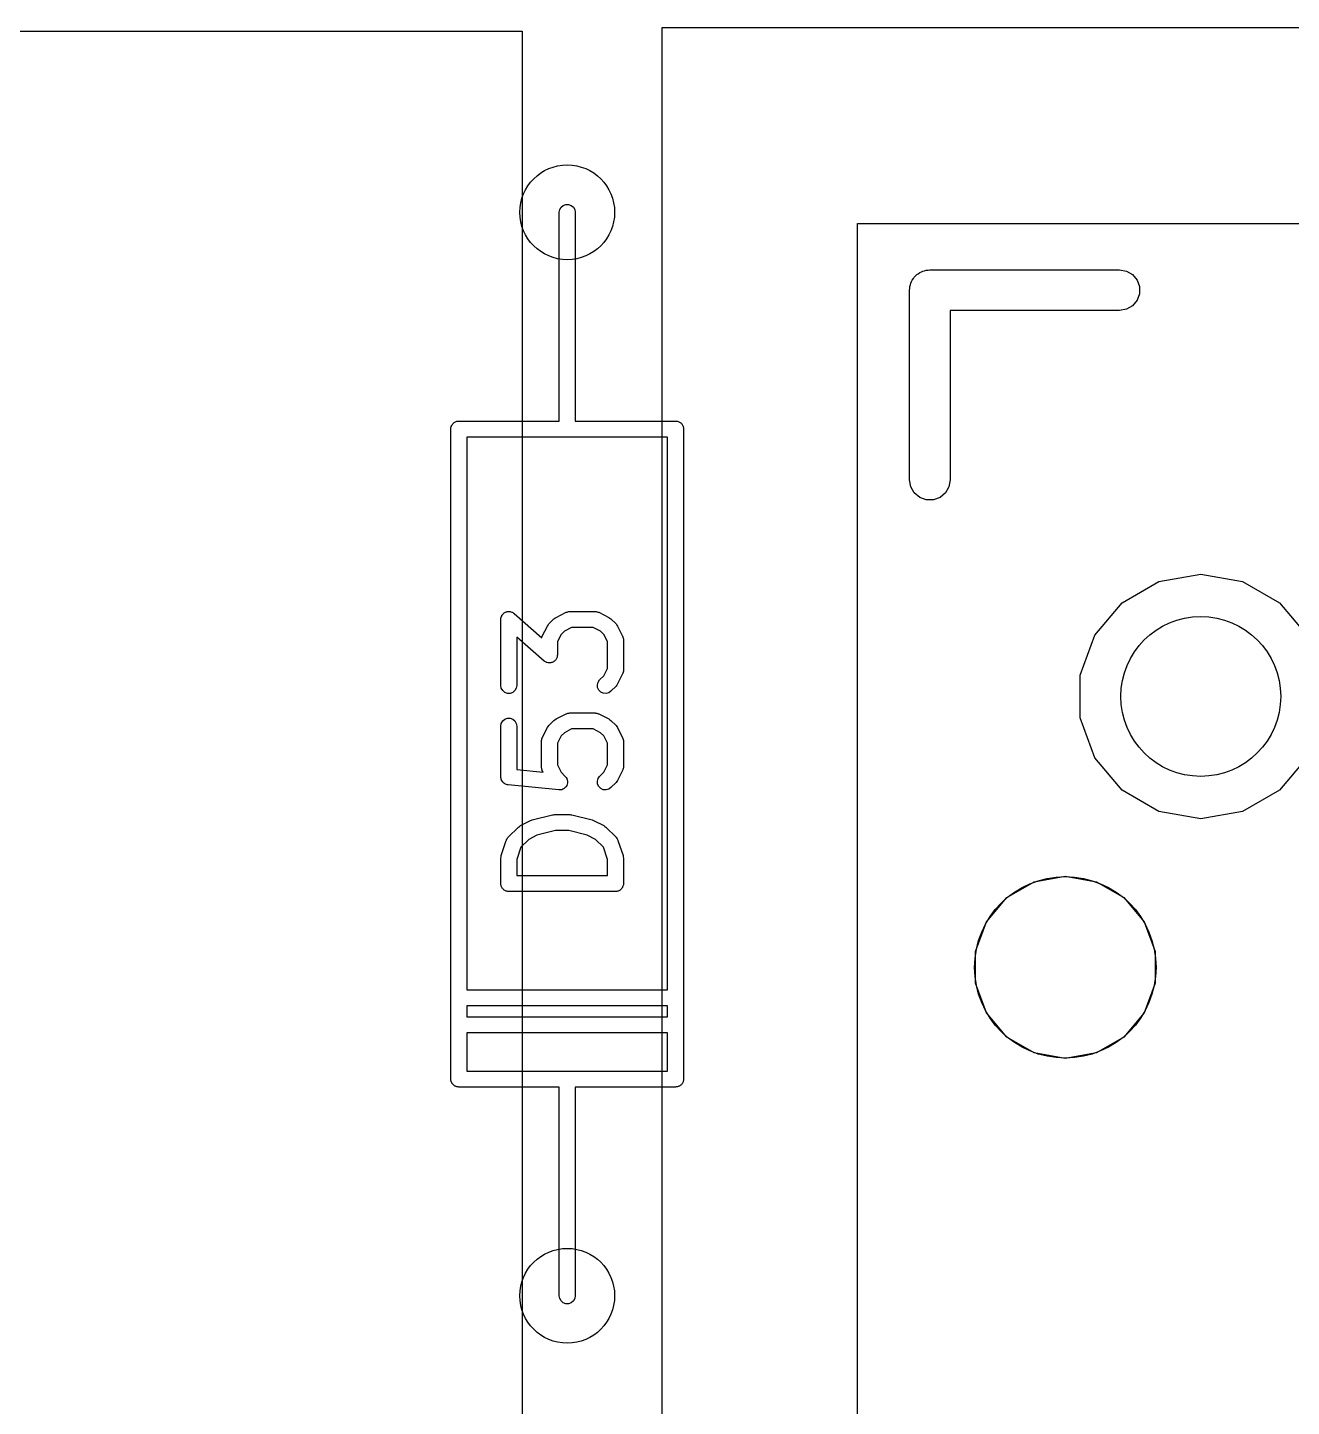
# Model space of a CAD drawing. Header units: millimetres. Extents: x 71 to 299, y 93 to 256.
# Drawn here: x 152.14 to 163.99, y 116.66 to 129.59 of the extents above; entities that cross this region are included whole.
import ezdxf

# ---------------------------------------------------------------- set-up
doc = ezdxf.new("R2010")
doc.units = ezdxf.units.MM
for name, color, linetype in [('BLACK', 7, 'Continuous'), ('PCB', 4, 'Continuous'), ('PCB_参照', 4, 'Continuous'), ('プレート', 6, 'Continuous'), ('物理キー', 7, 'Continuous')]:
    doc.layers.add(name, color=color, linetype=linetype)

# ---------------------------------------------------------------- blocks, each defined once
blk = doc.blocks.new('PCB詳細')
at = {"layer": 'BLACK'}
for p, q in [((92.925, -128.92), (92.9295, -128.894)), ((92.9295, -128.894), (92.9425, -128.872)), ((92.9425, -128.872), (92.9625, -128.855)), ((92.9625, -128.855), (92.987, -128.846)), ((92.987, -128.846), (93.013, -128.846)), ((93.013, -128.846), (93.0375, -128.855)), ((93.0375, -128.855), (93.0575, -128.872)), ((93.0575, -128.872), (93.0705, -128.894)), ((93.0705, -128.894), (93.075, -128.92)), ((92.925, -130.19), (92.925, -128.92)), ((93.075, -128.92), (93.075, -130.19)), ((96.235, -129.555), (96.2457, -129.542)), ((96.2457, -129.542), (96.2541, -129.528)), ((96.2541, -129.528), (96.2668, -129.517)), ((96.2668, -129.517), (96.2775, -129.504)), ((96.2775, -129.504), (96.292, -129.496)), ((96.292, -129.496), (96.3047, -129.485)), ((96.3047, -129.485), (96.3204, -129.479)), ((96.3204, -129.479), (96.3348, -129.471)), ((96.3348, -129.471), (96.3513, -129.468)), ((96.3513, -129.468), (96.3669, -129.462)), ((96.3669, -129.462), (96.3836, -129.462)), ((96.3836, -129.462), (96.4, -129.459)), ((96.4, -129.459), (98.178, -129.459)), ((98.178, -129.459), (98.2432, -129.471)), ((98.2432, -129.471), (98.3005, -129.504)), ((98.3005, -129.504), (98.343, -129.555)), ((96.2095, -129.65), (96.2124, -129.634)), ((96.2095, -131.428), (96.2095, -129.65)), ((96.2124, -129.617), (96.2181, -129.601)), ((96.2124, -129.634), (96.2124, -129.617)), ((96.2181, -129.601), (96.221, -129.585)), ((96.221, -129.585), (96.2293, -129.57)), ((96.2293, -129.57), (96.235, -129.555)), ((98.343, -129.555), (98.3656, -129.617)), ((98.3656, -129.617), (98.3656, -129.683)), ((98.3005, -129.796), (98.2432, -129.829)), ((98.343, -129.745), (98.3005, -129.796)), ((98.3656, -129.683), (98.343, -129.745)), ((98.178, -129.84), (96.5905, -129.84)), ((96.5905, -129.84), (96.5905, -131.428)), ((98.2432, -129.829), (98.178, -129.84)), ((92.925, -130.877), (92.925, -130.19)), ((93.075, -130.19), (93.075, -130.877)), ((91.909, -130.952), (91.9101, -130.946)), ((91.909, -137.048), (91.909, -130.952)), ((91.9101, -130.939), (91.9124, -130.933)), ((91.9101, -130.946), (91.9101, -130.939)), ((91.9124, -130.933), (91.9135, -130.926)), ((91.9135, -130.926), (91.9168, -130.921)), ((91.9168, -130.921), (91.919, -130.915)), ((91.919, -130.915), (91.9233, -130.909)), ((91.9233, -130.909), (91.9265, -130.904)), ((91.9265, -130.904), (91.9316, -130.9)), ((91.9316, -130.9), (91.9358, -130.895)), ((91.9358, -130.895), (91.9415, -130.891)), ((91.9415, -130.891), (91.9465, -130.887)), ((91.9465, -130.887), (91.9527, -130.885)), ((91.9527, -130.885), (91.9583, -130.882)), ((91.9583, -130.882), (91.9648, -130.88)), ((91.9648, -130.88), (91.971, -130.878)), ((91.971, -130.878), (91.9775, -130.878)), ((91.9775, -130.878), (91.984, -130.877)), ((91.984, -130.877), (92.925, -130.877)), ((93.075, -130.877), (94.016, -130.877)), ((94.016, -130.877), (94.0225, -130.878)), ((94.0225, -130.878), (94.029, -130.878)), ((94.029, -130.878), (94.0352, -130.88)), ((94.0352, -130.88), (94.0417, -130.882)), ((94.0417, -130.882), (94.0473, -130.885)), ((94.0473, -130.885), (94.0535, -130.887)), ((94.0535, -130.887), (94.0585, -130.891)), ((94.0585, -130.891), (94.0642, -130.895)), ((94.0642, -130.895), (94.0684, -130.9)), ((94.0684, -130.9), (94.0735, -130.904)), ((94.0735, -130.904), (94.0767, -130.909)), ((94.0767, -130.909), (94.081, -130.915)), ((94.081, -130.915), (94.0832, -130.921)), ((94.0832, -130.921), (94.0865, -130.926)), ((94.0865, -130.926), (94.0876, -130.933)), ((94.0876, -130.933), (94.0899, -130.939)), ((94.0899, -130.939), (94.0899, -130.946)), ((94.0899, -130.946), (94.091, -130.952)), ((94.091, -130.952), (94.091, -137.048)), ((93, -131.027), (92.059, -131.027)), ((92.059, -131.027), (92.059, -136.211)), ((93.941, -131.027), (93, -131.027)), ((93.941, -136.211), (93.941, -131.027)), ((96.221, -131.493), (96.2095, -131.428)), ((96.5905, -131.428), (96.579, -131.493)), ((96.2541, -131.55), (96.221, -131.493)), ((96.3047, -131.593), (96.2541, -131.55)), ((96.3669, -131.616), (96.3047, -131.593)), ((96.4331, -131.616), (96.3669, -131.616)), ((96.4952, -131.593), (96.4331, -131.616)), ((96.5459, -131.55), (96.4952, -131.593)), ((96.579, -131.493), (96.5459, -131.55)), ((98.2025, -132.581), (98.5476, -132.382)), ((98.5476, -132.382), (98.94, -132.313)), ((98.94, -132.313), (99.3324, -132.382)), ((99.3324, -132.382), (99.6775, -132.581)), ((97.9464, -132.886), (98.2025, -132.581)), ((99.6775, -132.581), (99.9336, -132.886)), ((92.3774, -132.738), (92.3787, -132.731)), ((92.3774, -133.357), (92.3774, -132.738)), ((92.3787, -132.731), (92.3788, -132.724)), ((92.3788, -132.724), (92.3809, -132.718)), ((92.3809, -132.718), (92.3819, -132.712)), ((92.3819, -132.712), (92.3856, -132.706)), ((92.3856, -132.706), (92.3882, -132.699)), ((92.3882, -132.699), (92.392, -132.695)), ((92.392, -132.695), (92.3949, -132.69)), ((92.3949, -132.69), (92.4005, -132.685)), ((92.4005, -132.685), (92.4054, -132.68)), ((92.4054, -132.68), (92.4104, -132.677)), ((92.4104, -132.677), (92.4149, -132.673)), ((92.4149, -132.673), (92.4218, -132.671)), ((92.4218, -132.671), (92.4282, -132.667)), ((92.4282, -132.667), (92.4339, -132.666)), ((92.4339, -132.666), (92.4394, -132.664)), ((92.4394, -132.664), (92.4467, -132.664)), ((92.4467, -132.664), (92.4539, -132.663)), ((92.4539, -132.663), (92.4596, -132.664)), ((92.4596, -132.664), (92.4654, -132.664)), ((92.4654, -132.664), (92.4723, -132.667)), ((92.4723, -132.667), (92.4795, -132.668)), ((92.4795, -132.668), (92.4844, -132.671)), ((92.4844, -132.671), (92.4899, -132.673)), ((92.4899, -132.673), (92.4955, -132.678)), ((92.4955, -132.678), (92.5018, -132.682)), ((92.5018, -132.682), (92.7618, -132.909)), ((92.821, -132.79), (92.8279, -132.78)), ((92.8279, -132.78), (92.8755, -132.733)), ((92.8755, -132.733), (92.8854, -132.726)), ((92.8854, -132.726), (92.895, -132.719)), ((92.895, -132.719), (92.9903, -132.671)), ((92.9903, -132.671), (92.9944, -132.67)), ((92.9944, -132.67), (92.9982, -132.668)), ((92.9982, -132.668), (93.0068, -132.666)), ((93.0068, -132.666), (93.0152, -132.664)), ((93.0152, -132.664), (93.0196, -132.664)), ((93.0196, -132.664), (93.0238, -132.663)), ((93.0238, -132.663), (93.2619, -132.663)), ((93.2619, -132.663), (93.2662, -132.664)), ((93.2662, -132.664), (93.2705, -132.664)), ((93.2705, -132.664), (93.2789, -132.666)), ((93.2789, -132.666), (93.2876, -132.668)), ((93.2876, -132.668), (93.2913, -132.67)), ((93.2913, -132.67), (93.2954, -132.671)), ((93.2954, -132.671), (93.3907, -132.719)), ((93.3907, -132.719), (93.4003, -132.726)), ((93.4003, -132.726), (93.4102, -132.733)), ((93.4102, -132.733), (93.4578, -132.78)), ((93.4578, -132.78), (93.4647, -132.79)), ((92.7839, -133.128), (92.5274, -132.903)), ((92.5274, -132.903), (92.5274, -133.357)), ((92.7618, -132.909), (92.7629, -132.903)), ((92.7629, -132.903), (92.765, -132.899)), ((92.765, -132.899), (92.7663, -132.895)), ((92.7663, -132.895), (92.8139, -132.8)), ((92.8139, -132.8), (92.821, -132.79)), ((92.9426, -132.878), (92.9083, -132.946)), ((92.973, -132.847), (92.9426, -132.878)), ((93.0415, -132.813), (92.973, -132.847)), ((93.2442, -132.813), (93.0415, -132.813)), ((93.3127, -132.847), (93.2442, -132.813)), ((93.3431, -132.878), (93.3127, -132.847)), ((93.3774, -132.946), (93.3431, -132.878)), ((93.4647, -132.79), (93.4718, -132.8)), ((93.4718, -132.8), (93.5195, -132.895)), ((93.5195, -132.895), (93.5207, -132.899)), ((93.5207, -132.899), (93.5229, -132.903)), ((93.5229, -132.903), (93.5244, -132.912)), ((93.5244, -132.912), (93.5269, -132.92)), ((97.8101, -133.261), (97.9464, -132.886)), ((92.9083, -132.946), (92.9083, -133.071)), ((93.3774, -133.197), (93.3774, -132.946)), ((93.5269, -132.92), (93.5266, -132.924)), ((93.5266, -132.924), (93.5274, -132.929)), ((93.5274, -132.929), (93.5274, -133.214)), ((92.7902, -133.132), (92.7839, -133.128)), ((92.7958, -133.136), (92.7902, -133.132)), ((92.8013, -133.138), (92.7958, -133.136)), ((92.8062, -133.141), (92.8013, -133.138)), ((92.8134, -133.143), (92.8062, -133.141)), ((92.8203, -133.145), (92.8134, -133.143)), ((92.8261, -133.145), (92.8203, -133.145)), ((92.8318, -133.146), (92.8261, -133.145)), ((92.839, -133.145), (92.8318, -133.146)), ((92.8464, -133.145), (92.839, -133.145)), ((92.8518, -133.143), (92.8464, -133.145)), ((92.8575, -133.142), (92.8518, -133.143)), ((92.8639, -133.139), (92.8575, -133.142)), ((92.8708, -133.136), (92.8639, -133.139)), ((92.8753, -133.133), (92.8708, -133.136)), ((92.8803, -133.13), (92.8753, -133.133)), ((92.8852, -133.124), (92.8803, -133.13)), ((92.8908, -133.12), (92.8852, -133.124)), ((92.8937, -133.115), (92.8908, -133.12)), ((92.8975, -133.11), (92.8937, -133.115)), ((92.9001, -133.103), (92.8975, -133.11)), ((92.9038, -133.097), (92.9001, -133.103)), ((92.9048, -133.091), (92.9038, -133.097)), ((92.9069, -133.086), (92.9048, -133.091)), ((92.9071, -133.079), (92.9069, -133.086)), ((92.9083, -133.071), (92.9071, -133.079)), ((93.3041, -133.304), (93.3431, -133.265)), ((93.3431, -133.265), (93.3774, -133.197)), ((93.5195, -133.248), (93.4718, -133.343)), ((93.5207, -133.244), (93.5195, -133.248)), ((93.5229, -133.24), (93.5207, -133.244)), ((93.5244, -133.231), (93.5229, -133.24)), ((93.5269, -133.223), (93.5244, -133.231)), ((93.5274, -133.214), (93.5266, -133.219)), ((93.5266, -133.219), (93.5269, -133.223)), ((97.8101, -133.659), (97.8101, -133.261)), ((92.3819, -133.383), (92.3774, -133.357)), ((92.3949, -133.405), (92.3819, -133.383)), ((92.4149, -133.422), (92.3949, -133.405)), ((92.4394, -133.431), (92.4149, -133.422)), ((92.4899, -133.422), (92.4654, -133.431)), ((92.5098, -133.405), (92.4899, -133.422)), ((92.5229, -133.383), (92.5098, -133.405)), ((92.5274, -133.357), (92.5229, -133.383)), ((93.2824, -133.351), (93.2892, -133.325)), ((93.2847, -133.377), (93.2824, -133.351)), ((93.2957, -133.4), (93.2847, -133.377)), ((93.2892, -133.325), (93.3041, -133.304)), ((93.3141, -133.419), (93.2957, -133.4)), ((93.3377, -133.43), (93.3141, -133.419)), ((93.3637, -133.432), (93.3377, -133.43)), ((93.3888, -133.425), (93.3637, -133.432)), ((93.4102, -133.41), (93.3888, -133.425)), ((93.4578, -133.363), (93.4102, -133.41)), ((93.4647, -133.353), (93.4578, -133.363)), ((93.4718, -133.343), (93.4647, -133.353)), ((92.4654, -133.431), (92.4394, -133.431)), ((92.3949, -133.69), (92.4149, -133.673)), ((92.4149, -133.673), (92.4394, -133.664)), ((92.4394, -133.664), (92.4654, -133.664)), ((92.4654, -133.664), (92.4899, -133.673)), ((92.4899, -133.673), (92.5098, -133.69)), ((92.8279, -133.733), (92.8755, -133.685)), ((92.8755, -133.685), (92.8854, -133.678)), ((92.8854, -133.678), (92.895, -133.671)), ((92.895, -133.671), (92.9903, -133.623)), ((92.9903, -133.623), (92.9944, -133.622)), ((92.9944, -133.622), (92.9982, -133.62)), ((92.9982, -133.62), (93.0068, -133.618)), ((93.0068, -133.618), (93.0152, -133.616)), ((93.0152, -133.616), (93.0196, -133.616)), ((93.0196, -133.616), (93.0238, -133.615)), ((93.0238, -133.615), (93.2619, -133.615)), ((93.2619, -133.615), (93.2662, -133.616)), ((93.2662, -133.616), (93.2705, -133.616)), ((93.2705, -133.616), (93.2789, -133.618)), ((93.2789, -133.618), (93.2876, -133.62)), ((93.2876, -133.62), (93.2913, -133.622)), ((93.2913, -133.622), (93.2954, -133.623)), ((93.2954, -133.623), (93.3907, -133.671)), ((93.3907, -133.671), (93.4003, -133.678)), ((93.4003, -133.678), (93.4102, -133.685)), ((93.4102, -133.685), (93.4578, -133.733)), ((97.9464, -134.034), (97.8101, -133.659)), ((92.3774, -133.738), (92.3819, -133.712)), ((92.3774, -134.214), (92.3774, -133.738)), ((92.3819, -133.712), (92.3949, -133.69)), ((92.5098, -133.69), (92.5229, -133.712)), ((92.5229, -133.712), (92.5274, -133.738)), ((92.5274, -133.738), (92.5274, -134.146)), ((92.7663, -133.847), (92.8139, -133.752)), ((92.8139, -133.752), (92.821, -133.743)), ((92.821, -133.743), (92.8279, -133.733)), ((92.973, -133.8), (92.9426, -133.83)), ((93.0415, -133.765), (92.973, -133.8)), ((93.2442, -133.765), (93.0415, -133.765)), ((93.3127, -133.8), (93.2442, -133.765)), ((93.3431, -133.83), (93.3127, -133.8)), ((93.4578, -133.733), (93.4647, -133.743)), ((93.4647, -133.743), (93.4718, -133.752)), ((93.4718, -133.752), (93.5195, -133.847)), ((92.7583, -133.881), (92.7591, -133.877)), ((92.7583, -134.119), (92.7583, -133.881)), ((92.7588, -133.872), (92.7613, -133.864)), ((92.7591, -133.877), (92.7588, -133.872)), ((92.7613, -133.864), (92.7629, -133.855)), ((92.7629, -133.855), (92.765, -133.852)), ((92.765, -133.852), (92.7663, -133.847)), ((92.9426, -133.83), (92.9083, -133.899)), ((92.9083, -133.899), (92.9083, -134.101)), ((93.3774, -133.899), (93.3431, -133.83)), ((93.3774, -134.101), (93.3774, -133.899)), ((93.5195, -133.847), (93.5207, -133.852)), ((93.5207, -133.852), (93.5229, -133.855)), ((93.5229, -133.855), (93.5244, -133.864)), ((93.5244, -133.864), (93.5269, -133.872)), ((93.5269, -133.872), (93.5266, -133.877)), ((93.5266, -133.877), (93.5274, -133.881)), ((93.5274, -133.881), (93.5274, -134.119)), ((98.2025, -134.339), (97.9464, -134.034)), ((99.9336, -134.034), (99.6775, -134.339)), ((92.5274, -134.146), (92.7756, -134.171)), ((92.7591, -134.123), (92.7583, -134.119)), ((92.7588, -134.128), (92.7591, -134.123)), ((92.7613, -134.136), (92.7588, -134.128)), ((92.7629, -134.145), (92.7613, -134.136)), ((92.765, -134.148), (92.7629, -134.145)), ((92.7663, -134.153), (92.765, -134.148)), ((92.7756, -134.171), (92.7663, -134.153)), ((92.9083, -134.101), (92.9426, -134.17)), ((92.9426, -134.17), (92.9816, -134.209)), ((93.3041, -134.209), (93.3431, -134.17)), ((93.3431, -134.17), (93.3774, -134.101)), ((93.5195, -134.153), (93.4718, -134.248)), ((93.5207, -134.148), (93.5195, -134.153)), ((93.5229, -134.145), (93.5207, -134.148)), ((93.5244, -134.136), (93.5229, -134.145)), ((93.5269, -134.128), (93.5244, -134.136)), ((93.5274, -134.119), (93.5266, -134.123)), ((93.5266, -134.123), (93.5269, -134.128)), ((92.3779, -134.217), (92.3774, -134.214)), ((92.3776, -134.22), (92.3779, -134.217)), ((92.3801, -134.23), (92.3776, -134.22)), ((92.3819, -134.24), (92.3801, -134.23)), ((92.3833, -134.242), (92.3819, -134.24)), ((92.384, -134.245), (92.3833, -134.242)), ((92.3898, -134.254), (92.384, -134.245)), ((92.3949, -134.262), (92.3898, -134.254)), ((92.3971, -134.264), (92.3949, -134.262)), ((92.3987, -134.267), (92.3971, -134.264)), ((92.407, -134.273), (92.3987, -134.267)), ((92.4149, -134.279), (92.407, -134.273)), ((92.4175, -134.28), (92.4149, -134.279)), ((92.4198, -134.282), (92.4175, -134.28)), ((92.4297, -134.285), (92.4198, -134.282)), ((92.4394, -134.288), (92.4297, -134.285)), ((92.4422, -134.288), (92.4394, -134.288)), ((92.4449, -134.289), (92.4422, -134.288)), ((92.9211, -134.337), (92.4449, -134.289)), ((92.9471, -134.335), (92.9345, -134.336)), ((92.9475, -134.334), (92.9471, -134.335)), ((92.948, -134.334), (92.9475, -134.334)), ((92.9594, -134.329), (92.948, -134.334)), ((92.9708, -134.324), (92.9594, -134.329)), ((92.9712, -134.324), (92.9708, -134.324)), ((92.9716, -134.323), (92.9712, -134.324)), ((92.9805, -134.314), (92.9716, -134.323)), ((92.9895, -134.306), (92.9805, -134.314)), ((92.9816, -134.209), (92.9819, -134.209)), ((92.9819, -134.209), (92.9823, -134.21)), ((92.9823, -134.21), (92.9893, -134.22)), ((92.9893, -134.22), (92.9965, -134.23)), ((92.9897, -134.305), (92.9895, -134.306)), ((92.99, -134.305), (92.9897, -134.305)), ((92.9953, -134.294), (92.99, -134.305)), ((93.0008, -134.282), (92.9953, -134.294)), ((92.9965, -134.23), (92.9967, -134.231)), ((92.9967, -134.231), (92.9969, -134.231)), ((92.9969, -134.231), (93, -134.243)), ((93, -134.243), (93.0033, -134.255)), ((93.001, -134.281), (93.0008, -134.282)), ((93.0008, -134.282), (93.0008, -134.282)), ((93.0021, -134.269), (93.001, -134.281)), ((93.0034, -134.256), (93.0021, -134.269)), ((93.0033, -134.255), (93.0032, -134.256)), ((93.0032, -134.256), (93.0034, -134.256)), ((93.2824, -134.255), (93.2892, -134.23)), ((93.2847, -134.281), (93.2824, -134.255)), ((93.2957, -134.305), (93.2847, -134.281)), ((93.2892, -134.23), (93.3041, -134.209)), ((93.3141, -134.323), (93.2957, -134.305)), ((93.3377, -134.334), (93.3141, -134.323)), ((93.3637, -134.337), (93.3377, -134.334)), ((93.3888, -134.33), (93.3637, -134.337)), ((93.4102, -134.315), (93.3888, -134.33)), ((93.4578, -134.267), (93.4102, -134.315)), ((93.4647, -134.257), (93.4578, -134.267)), ((93.4718, -134.248), (93.4647, -134.257)), ((92.9216, -134.336), (92.9211, -134.337)), ((92.922, -134.337), (92.9216, -134.336)), ((92.9345, -134.336), (92.922, -134.337)), ((98.5476, -134.538), (98.2025, -134.339)), ((99.6775, -134.339), (99.3324, -134.538)), ((92.6723, -134.618), (92.8628, -134.57)), ((92.8628, -134.57), (92.8719, -134.569)), ((92.8719, -134.569), (92.881, -134.568)), ((92.881, -134.568), (93.0238, -134.568)), ((93.0238, -134.568), (93.0328, -134.569)), ((93.0328, -134.569), (93.042, -134.57)), ((93.042, -134.57), (93.2325, -134.618)), ((98.94, -134.607), (98.5476, -134.538)), ((99.3324, -134.538), (98.94, -134.607)), ((92.447, -134.78), (92.5422, -134.685)), ((92.5422, -134.685), (92.552, -134.678)), ((92.552, -134.678), (92.5617, -134.671)), ((92.5617, -134.671), (92.6569, -134.623)), ((92.6569, -134.623), (92.6648, -134.621)), ((92.6648, -134.621), (92.6723, -134.618)), ((92.8902, -134.718), (92.7167, -134.761)), ((93.0146, -134.718), (92.8902, -134.718)), ((93.1881, -134.761), (93.0146, -134.718)), ((93.2325, -134.618), (93.24, -134.621)), ((93.24, -134.621), (93.2478, -134.623)), ((93.2478, -134.623), (93.3431, -134.671)), ((93.3431, -134.671), (93.3527, -134.678)), ((93.3527, -134.678), (93.3626, -134.685)), ((93.3626, -134.685), (93.4578, -134.78)), ((92.3812, -134.952), (92.4288, -134.81)), ((92.4288, -134.81), (92.4309, -134.806)), ((92.4309, -134.806), (92.432, -134.802)), ((92.432, -134.802), (92.4371, -134.794)), ((92.4371, -134.794), (92.4413, -134.787)), ((92.4413, -134.787), (92.4445, -134.784)), ((92.4445, -134.784), (92.447, -134.78)), ((92.6397, -134.8), (92.5656, -134.874)), ((92.7167, -134.761), (92.6397, -134.8)), ((93.2651, -134.8), (93.1881, -134.761)), ((93.3392, -134.874), (93.2651, -134.8)), ((93.4578, -134.78), (93.4603, -134.784)), ((93.4603, -134.784), (93.4635, -134.787)), ((93.4635, -134.787), (93.4677, -134.794)), ((93.4677, -134.794), (93.4727, -134.802)), ((93.4727, -134.802), (93.4739, -134.806)), ((93.4739, -134.806), (93.4759, -134.81)), ((93.4759, -134.81), (93.5235, -134.952)), ((92.3774, -134.976), (92.3795, -134.964)), ((92.3774, -135.214), (92.3774, -134.976)), ((92.3795, -134.964), (92.3812, -134.952)), ((92.5656, -134.874), (92.5274, -134.988)), ((93.3774, -134.988), (93.3392, -134.874)), ((93.5235, -134.952), (93.5253, -134.964)), ((93.5253, -134.964), (93.5274, -134.976)), ((93.5274, -134.976), (93.5274, -135.214)), ((92.5274, -134.988), (92.5274, -135.139)), ((93.3774, -135.139), (93.3774, -134.988)), ((92.3785, -135.221), (92.3774, -135.214)), ((92.3785, -135.227), (92.3785, -135.221)), ((92.3808, -135.233), (92.3785, -135.227)), ((92.3819, -135.24), (92.3808, -135.233)), ((92.3852, -135.246), (92.3819, -135.24)), ((92.5274, -135.139), (93.3774, -135.139)), ((93.5229, -135.24), (93.5196, -135.246)), ((93.524, -135.233), (93.5229, -135.24)), ((93.5262, -135.227), (93.524, -135.233)), ((93.5274, -135.214), (93.5262, -135.221)), ((93.5262, -135.221), (93.5262, -135.227)), ((97.121, -135.346), (97.3779, -135.197)), ((97.3779, -135.197), (97.67, -135.146)), ((97.67, -135.146), (97.9621, -135.197)), ((97.9621, -135.197), (98.219, -135.346)), ((92.3874, -135.252), (92.3852, -135.246)), ((92.3916, -135.257), (92.3874, -135.252)), ((92.3949, -135.262), (92.3916, -135.257)), ((92.4, -135.267), (92.3949, -135.262)), ((92.4042, -135.272), (92.4, -135.267)), ((92.4099, -135.275), (92.4042, -135.272)), ((92.4149, -135.279), (92.4099, -135.275)), ((92.421, -135.281), (92.4149, -135.279)), ((92.4267, -135.285), (92.421, -135.281)), ((92.4332, -135.286), (92.4267, -135.285)), ((92.4394, -135.288), (92.4332, -135.286)), ((92.4459, -135.288), (92.4394, -135.288)), ((92.4524, -135.289), (92.4459, -135.288)), ((93.4524, -135.289), (92.4524, -135.289)), ((93.4588, -135.288), (93.4524, -135.289)), ((93.4654, -135.288), (93.4588, -135.288)), ((93.4716, -135.286), (93.4654, -135.288)), ((93.478, -135.285), (93.4716, -135.286)), ((93.4837, -135.281), (93.478, -135.285)), ((93.4899, -135.279), (93.4837, -135.281)), ((93.4949, -135.275), (93.4899, -135.279)), ((93.5006, -135.272), (93.4949, -135.275)), ((93.5048, -135.267), (93.5006, -135.272)), ((93.5098, -135.262), (93.5048, -135.267)), ((93.5131, -135.257), (93.5098, -135.262)), ((93.5173, -135.252), (93.5131, -135.257)), ((93.5196, -135.246), (93.5173, -135.252)), ((96.9303, -135.573), (97.121, -135.346)), ((98.219, -135.346), (98.4097, -135.573)), ((96.8288, -135.852), (96.9303, -135.573)), ((98.4097, -135.573), (98.5112, -135.852)), ((96.8288, -136.148), (96.8288, -135.852)), ((98.5112, -135.852), (98.5112, -136.148)), ((92.059, -136.211), (93.941, -136.211)), ((96.9303, -136.427), (96.8288, -136.148)), ((98.5112, -136.148), (98.4097, -136.427)), ((92.059, -136.361), (92.059, -136.465)), ((93.941, -136.361), (92.059, -136.361)), ((93.941, -136.465), (93.941, -136.361)), ((92.059, -136.465), (93.941, -136.465)), ((97.121, -136.654), (96.9303, -136.427)), ((98.4097, -136.427), (98.219, -136.654)), ((93.941, -136.615), (92.059, -136.615)), ((92.059, -136.615), (92.059, -136.973)), ((93.941, -136.973), (93.941, -136.615)), ((97.3779, -136.803), (97.121, -136.654)), ((98.219, -136.654), (97.9621, -136.803)), ((97.67, -136.854), (97.3779, -136.803)), ((97.9621, -136.803), (97.67, -136.854)), ((91.9101, -137.054), (91.909, -137.048)), ((92.059, -136.973), (93, -136.973)), ((93, -136.973), (93.941, -136.973)), ((94.091, -137.048), (94.0899, -137.054)), ((91.9101, -137.061), (91.9101, -137.054)), ((91.9124, -137.067), (91.9101, -137.061)), ((91.9135, -137.074), (91.9124, -137.067)), ((91.9168, -137.079), (91.9135, -137.074)), ((91.919, -137.085), (91.9168, -137.079)), ((91.9233, -137.091), (91.919, -137.085)), ((91.9265, -137.096), (91.9233, -137.091)), ((91.9316, -137.1), (91.9265, -137.096)), ((91.9358, -137.105), (91.9316, -137.1)), ((91.9415, -137.109), (91.9358, -137.105)), ((91.9465, -137.113), (91.9415, -137.109)), ((91.9527, -137.115), (91.9465, -137.113)), ((91.9583, -137.118), (91.9527, -137.115)), ((91.9648, -137.12), (91.9583, -137.118)), ((91.971, -137.122), (91.9648, -137.12)), ((91.9775, -137.122), (91.971, -137.122)), ((91.984, -137.123), (91.9775, -137.122)), ((92.925, -137.123), (91.984, -137.123)), ((92.925, -137.81), (92.925, -137.123)), ((94.016, -137.123), (93.075, -137.123)), ((93.075, -137.123), (93.075, -137.81)), ((94.0225, -137.122), (94.016, -137.123)), ((94.029, -137.122), (94.0225, -137.122)), ((94.0352, -137.12), (94.029, -137.122)), ((94.0417, -137.118), (94.0352, -137.12)), ((94.0473, -137.115), (94.0417, -137.118)), ((94.0535, -137.113), (94.0473, -137.115)), ((94.0585, -137.109), (94.0535, -137.113)), ((94.0642, -137.105), (94.0585, -137.109)), ((94.0684, -137.1), (94.0642, -137.105)), ((94.0735, -137.096), (94.0684, -137.1)), ((94.0767, -137.091), (94.0735, -137.096)), ((94.081, -137.085), (94.0767, -137.091)), ((94.0832, -137.079), (94.081, -137.085)), ((94.0865, -137.074), (94.0832, -137.079)), ((94.0876, -137.067), (94.0865, -137.074)), ((94.0899, -137.061), (94.0876, -137.067)), ((94.0899, -137.054), (94.0899, -137.061)), ((92.925, -139.08), (92.925, -137.81)), ((93.075, -137.81), (93.075, -139.08)), ((92.9295, -139.106), (92.925, -139.08)), ((92.9425, -139.128), (92.9295, -139.106)), ((93.0705, -139.106), (93.0575, -139.128)), ((93.075, -139.08), (93.0705, -139.106)), ((92.9625, -139.145), (92.9425, -139.128)), ((92.987, -139.154), (92.9625, -139.145)), ((93.013, -139.154), (92.987, -139.154)), ((93.0375, -139.145), (93.013, -139.154)), ((93.0575, -139.128), (93.0375, -139.145))]:
    blk.add_line(p, q, dxfattribs=at)
for centre, radius in [((93, -128.92), 0.4445), ((98.94, -133.46), 0.7493), ((97.67, -136), 0.8509), ((93, -139.08), 0.4445)]:
    blk.add_circle(centre, radius, dxfattribs=at)
blk = doc.blocks.new('A$C28663')
at = {"layer": 'PCB'}
blk.add_blockref('PCB詳細', (-35.075, 145.925), dxfattribs=at)

msp = doc.modelspace()

# ---------------------------------------------------------------- linework, layer by layer
at = {"layer": 'プレート'}
msp.add_lwpolyline([(159.922, 113.757), (159.922, 127.757), (173.922, 127.757), (173.922, 113.757)], close=True, dxfattribs=at)
at = {"layer": '物理キー', "color": 7}
for points in [[(129.621, 129.561), (156.777, 129.561), (156.777, 111.905), (129.621, 111.905), (129.621, 129.561)], [(158.088, 129.594), (175.81, 129.594), (175.81, 111.872), (158.088, 111.872), (158.088, 129.594)]]:
    msp.add_lwpolyline(points, close=True, dxfattribs=at)

# ---------------------------------------------------------------- block references
at = {"layer": 'PCB_参照'}
msp.add_blockref('A$C28663', (99.274, 110.857), dxfattribs=at)

doc.saveas('drawing.dxf')
